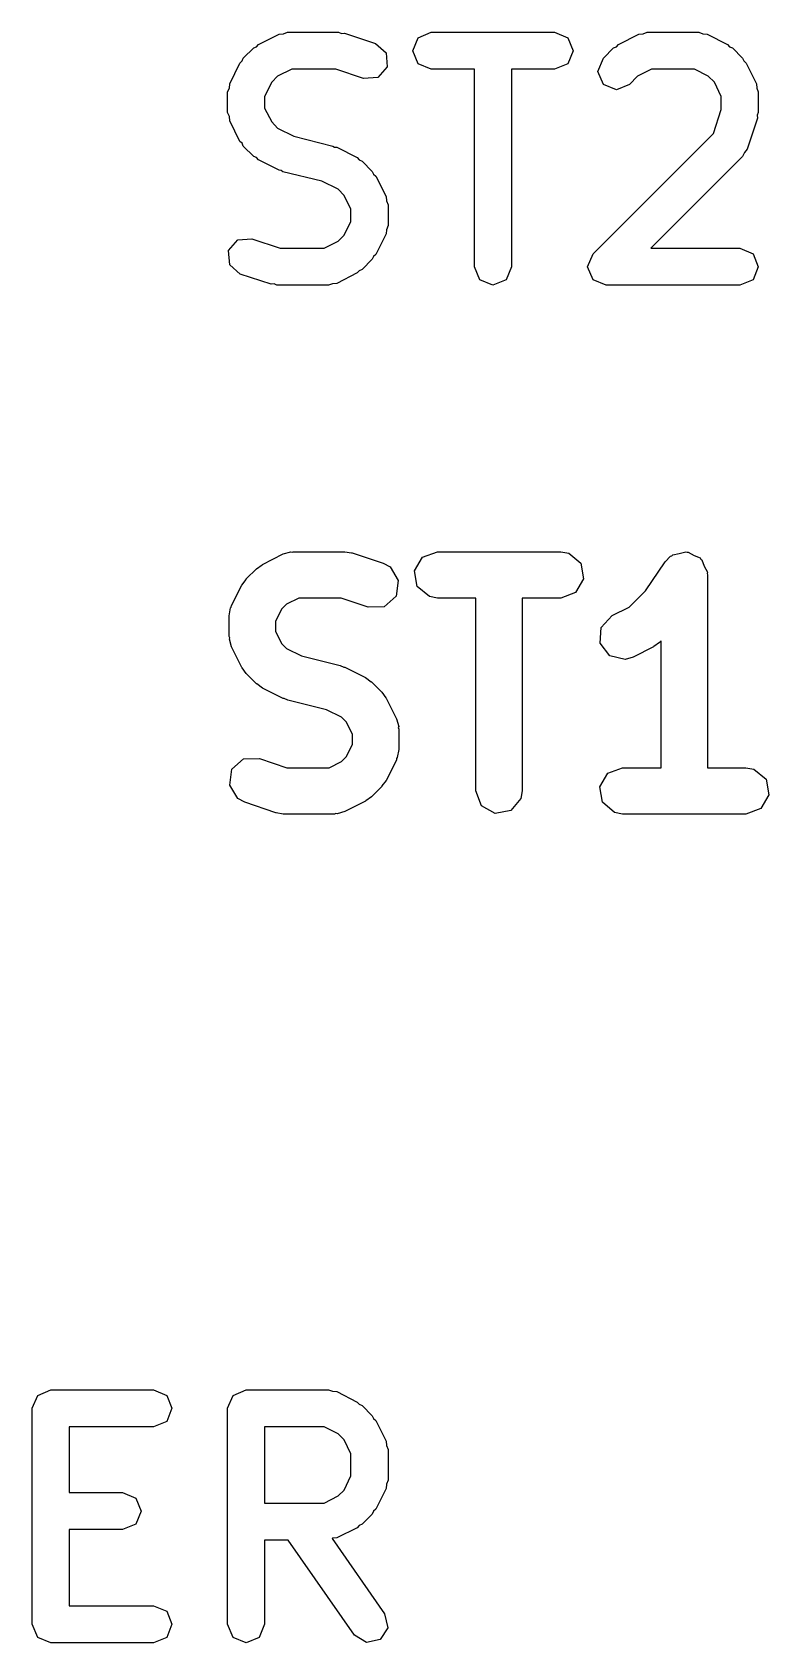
# Model space of a CAD drawing. Extents: x 72 to 186, y -144 to -85.
# Drawn here: x 172.52 to 174.91, y -143.07 to -137.85 of the extents above; entities that cross this region are included whole.
import ezdxf

# ---------------------------------------------------------------- set-up
doc = ezdxf.new("R2010")
doc.units = 0
doc.layers.add('BLACK', color=7, linetype='CONTINUOUS')

msp = doc.modelspace()

# ---------------------------------------------------------------- linework, layer by layer
at = {"layer": 'BLACK', "linetype": 'CONTINUOUS'}
for p, q in [((173.252, -137.888), (173.319, -137.854)), ((173.319, -137.854), (173.333, -137.853)), ((173.333, -137.853), (173.346, -137.848)), ((173.346, -137.848), (173.512, -137.848)), ((173.512, -137.848), (173.521, -137.852)), ((173.521, -137.852), (173.531, -137.851)), ((173.531, -137.851), (173.631, -137.885)), ((173.77, -137.866), (173.812, -137.848)), ((173.812, -137.848), (174.212, -137.848)), ((174.212, -137.848), (174.255, -137.866)), ((174.419, -137.888), (174.485, -137.854)), ((174.485, -137.854), (174.499, -137.853)), ((174.499, -137.853), (174.512, -137.848)), ((174.512, -137.848), (174.679, -137.848)), ((174.679, -137.848), (174.692, -137.853)), ((174.692, -137.853), (174.706, -137.854)), ((174.706, -137.854), (174.772, -137.888)), ((173.203, -137.932), (173.237, -137.899)), ((173.237, -137.899), (173.246, -137.895)), ((173.246, -137.895), (173.252, -137.888)), ((173.631, -137.885), (173.666, -137.915)), ((173.752, -137.908), (173.77, -137.866)), ((173.77, -137.951), (173.752, -137.908)), ((174.255, -137.866), (174.272, -137.908)), ((174.272, -137.908), (174.255, -137.951)), ((174.37, -137.932), (174.403, -137.899)), ((174.403, -137.899), (174.412, -137.895)), ((174.412, -137.895), (174.419, -137.888)), ((174.772, -137.888), (174.779, -137.895)), ((174.779, -137.895), (174.788, -137.899)), ((174.788, -137.899), (174.821, -137.932)), ((173.159, -138.015), (173.192, -137.948)), ((173.192, -137.948), (173.199, -137.941)), ((173.199, -137.941), (173.203, -137.932)), ((173.669, -137.96), (173.639, -137.995)), ((173.666, -137.915), (173.669, -137.96)), ((173.812, -137.968), (173.77, -137.951)), ((174.255, -137.951), (174.212, -137.968)), ((174.352, -137.975), (174.37, -137.932)), ((174.821, -137.932), (174.825, -137.941)), ((174.825, -137.941), (174.833, -137.948)), ((174.833, -137.948), (174.866, -138.015)), ((173.158, -138.029), (173.159, -138.015)), ((173.295, -138.01), (173.272, -138.056)), ((173.314, -137.991), (173.295, -138.01)), ((173.36, -137.968), (173.314, -137.991)), ((173.503, -137.968), (173.36, -137.968)), ((173.593, -137.998), (173.503, -137.968)), ((173.639, -137.995), (173.593, -137.998)), ((173.952, -137.968), (173.812, -137.968)), ((173.952, -138.608), (173.952, -137.968)), ((174.212, -137.968), (174.072, -137.968)), ((174.072, -137.968), (174.072, -138.608)), ((174.37, -138.017), (174.352, -137.975)), ((174.481, -137.991), (174.455, -138.017)), ((174.526, -137.968), (174.481, -137.991)), ((174.665, -137.968), (174.526, -137.968)), ((174.71, -137.991), (174.665, -137.968)), ((174.73, -138.01), (174.71, -137.991)), ((174.752, -138.056), (174.73, -138.01)), ((174.866, -138.015), (174.867, -138.029)), ((173.152, -138.041), (173.158, -138.029)), ((173.152, -138.108), (173.152, -138.041)), ((173.272, -138.056), (173.272, -138.094)), ((174.412, -138.035), (174.37, -138.017)), ((174.455, -138.017), (174.412, -138.035)), ((174.752, -138.098), (174.752, -138.056)), ((174.867, -138.029), (174.872, -138.041)), ((174.872, -138.041), (174.872, -138.108)), ((173.158, -138.121), (173.152, -138.108)), ((173.159, -138.135), (173.158, -138.121)), ((173.272, -138.094), (173.295, -138.139)), ((174.727, -138.176), (174.752, -138.098)), ((174.872, -138.108), (174.868, -138.117)), ((174.868, -138.117), (174.869, -138.127)), ((173.192, -138.202), (173.159, -138.135)), ((173.295, -138.139), (173.314, -138.159)), ((173.314, -138.159), (173.367, -138.185)), ((174.869, -138.127), (174.836, -138.227)), ((173.199, -138.208), (173.192, -138.202)), ((173.203, -138.217), (173.199, -138.208)), ((173.237, -138.251), (173.203, -138.217)), ((173.367, -138.185), (173.493, -138.217)), ((173.493, -138.217), (173.499, -138.221)), ((173.499, -138.221), (173.506, -138.221)), ((173.506, -138.221), (173.572, -138.254)), ((174.337, -138.566), (174.727, -138.176)), ((173.246, -138.254), (173.237, -138.251)), ((173.252, -138.262), (173.246, -138.254)), ((173.319, -138.295), (173.252, -138.262)), ((173.572, -138.254), (173.579, -138.262)), ((173.579, -138.262), (173.588, -138.266)), ((173.588, -138.266), (173.621, -138.299)), ((174.821, -138.251), (174.524, -138.548)), ((174.827, -138.238), (174.821, -138.251)), ((174.836, -138.227), (174.827, -138.238)), ((173.326, -138.296), (173.319, -138.295)), ((173.331, -138.3), (173.326, -138.296)), ((173.458, -138.331), (173.331, -138.3)), ((173.621, -138.299), (173.625, -138.308)), ((173.625, -138.308), (173.633, -138.315)), ((173.633, -138.315), (173.666, -138.381)), ((173.51, -138.357), (173.458, -138.331)), ((173.53, -138.377), (173.51, -138.357)), ((173.552, -138.422), (173.53, -138.377)), ((173.666, -138.381), (173.667, -138.395)), ((173.552, -138.461), (173.552, -138.422)), ((173.667, -138.395), (173.672, -138.408)), ((173.672, -138.408), (173.672, -138.475)), ((173.53, -138.506), (173.552, -138.461)), ((173.672, -138.475), (173.667, -138.488)), ((173.155, -138.556), (173.185, -138.521)), ((173.185, -138.521), (173.231, -138.518)), ((173.231, -138.518), (173.322, -138.548)), ((173.465, -138.548), (173.51, -138.525)), ((173.51, -138.525), (173.53, -138.506)), ((173.666, -138.502), (173.633, -138.568)), ((173.667, -138.488), (173.666, -138.502)), ((173.159, -138.602), (173.155, -138.556)), ((173.322, -138.548), (173.465, -138.548)), ((173.621, -138.584), (173.588, -138.617)), ((173.625, -138.575), (173.621, -138.584)), ((173.633, -138.568), (173.625, -138.575)), ((174.319, -138.608), (174.337, -138.566)), ((174.524, -138.548), (174.812, -138.548)), ((174.812, -138.548), (174.855, -138.566)), ((174.855, -138.566), (174.872, -138.608)), ((173.193, -138.632), (173.159, -138.602)), ((173.293, -138.665), (173.193, -138.632)), ((173.572, -138.628), (173.506, -138.662)), ((173.579, -138.621), (173.572, -138.628)), ((173.588, -138.617), (173.579, -138.621)), ((173.97, -138.651), (173.952, -138.608)), ((174.072, -138.608), (174.055, -138.651)), ((174.337, -138.651), (174.319, -138.608)), ((174.872, -138.608), (174.855, -138.651)), ((173.303, -138.664), (173.293, -138.665)), ((173.312, -138.668), (173.303, -138.664)), ((173.479, -138.668), (173.312, -138.668)), ((173.492, -138.663), (173.479, -138.668)), ((173.506, -138.662), (173.492, -138.663)), ((174.012, -138.668), (173.97, -138.651)), ((174.055, -138.651), (174.012, -138.668)), ((174.379, -138.668), (174.337, -138.651)), ((174.812, -138.668), (174.379, -138.668)), ((174.855, -138.651), (174.812, -138.668)), ((173.246, -139.587), (173.264, -139.574)), ((173.264, -139.574), (173.265, -139.573)), ((173.265, -139.573), (173.332, -139.539)), ((173.332, -139.539), (173.357, -139.532)), ((173.357, -139.532), (173.361, -139.533)), ((173.361, -139.533), (173.365, -139.532)), ((173.365, -139.532), (173.532, -139.532)), ((173.532, -139.532), (173.554, -139.535)), ((173.554, -139.535), (173.556, -139.535)), ((173.556, -139.535), (173.656, -139.569)), ((173.656, -139.569), (173.679, -139.581)), ((173.679, -139.581), (173.705, -139.625)), ((173.758, -139.594), (173.784, -139.549)), ((173.784, -139.549), (173.832, -139.532)), ((173.832, -139.532), (174.232, -139.532)), ((174.232, -139.532), (174.258, -139.536)), ((174.258, -139.536), (174.297, -139.569)), ((174.297, -139.569), (174.306, -139.62)), ((174.507, -139.659), (174.57, -139.565)), ((174.57, -139.565), (174.588, -139.546)), ((174.588, -139.546), (174.592, -139.545)), ((174.592, -139.545), (174.595, -139.542)), ((174.595, -139.542), (174.616, -139.538)), ((174.616, -139.538), (174.637, -139.532)), ((174.637, -139.532), (174.641, -139.533)), ((174.641, -139.533), (174.645, -139.533)), ((174.645, -139.533), (174.664, -139.544)), ((174.664, -139.544), (174.684, -139.552)), ((174.684, -139.552), (174.686, -139.556)), ((174.686, -139.556), (174.689, -139.558)), ((174.689, -139.558), (174.697, -139.579)), ((174.697, -139.579), (174.707, -139.598)), ((173.198, -139.64), (173.212, -139.622)), ((173.212, -139.62), (173.246, -139.587)), ((173.212, -139.622), (173.212, -139.62)), ((173.705, -139.625), (173.698, -139.676)), ((173.767, -139.644), (173.758, -139.594)), ((174.306, -139.62), (174.28, -139.664)), ((174.707, -139.598), (174.706, -139.602)), ((174.706, -139.602), (174.707, -139.607)), ((174.707, -139.607), (174.707, -140.232)), ((173.165, -139.706), (173.198, -139.64)), ((173.383, -139.682), (173.343, -139.702)), ((173.52, -139.682), (173.383, -139.682)), ((173.608, -139.711), (173.52, -139.682)), ((173.698, -139.676), (173.66, -139.71)), ((173.806, -139.677), (173.767, -139.644)), ((173.832, -139.682), (173.806, -139.677)), ((173.957, -139.682), (173.832, -139.682)), ((173.957, -140.307), (173.957, -139.682)), ((174.232, -139.682), (174.107, -139.682)), ((174.107, -139.682), (174.107, -140.307)), ((174.28, -139.664), (174.232, -139.682)), ((174.454, -139.712), (174.507, -139.659)), ((173.157, -139.74), (173.162, -139.714)), ((173.162, -139.714), (173.164, -139.711)), ((173.164, -139.711), (173.165, -139.706)), ((173.327, -139.718), (173.307, -139.758)), ((173.343, -139.702), (173.327, -139.718)), ((173.66, -139.71), (173.608, -139.711)), ((174.363, -139.777), (174.398, -139.739)), ((174.398, -139.739), (174.454, -139.712)), ((173.157, -139.807), (173.157, -139.74)), ((173.307, -139.758), (173.307, -139.789)), ((173.307, -139.789), (173.327, -139.829)), ((174.36, -139.828), (174.363, -139.777)), ((173.159, -139.811), (173.157, -139.807)), ((173.158, -139.815), (173.159, -139.811)), ((173.165, -139.84), (173.158, -139.815)), ((173.198, -139.907), (173.165, -139.84)), ((173.327, -139.829), (173.343, -139.845)), ((174.391, -139.869), (174.36, -139.828)), ((174.532, -139.84), (174.466, -139.874)), ((174.533, -139.839), (174.532, -139.84)), ((174.552, -139.826), (174.533, -139.839)), ((174.557, -139.821), (174.552, -139.826)), ((174.557, -140.232), (174.557, -139.821)), ((173.343, -139.845), (173.392, -139.869)), ((173.392, -139.869), (173.517, -139.9)), ((174.441, -139.881), (174.391, -139.869)), ((174.466, -139.874), (174.441, -139.881)), ((173.199, -139.908), (173.198, -139.907)), ((173.212, -139.926), (173.199, -139.908)), ((173.246, -139.96), (173.212, -139.926)), ((173.517, -139.9), (173.529, -139.906)), ((173.529, -139.906), (173.532, -139.906)), ((173.532, -139.906), (173.599, -139.939)), ((173.599, -139.939), (173.617, -139.953)), ((173.247, -139.96), (173.246, -139.96)), ((173.265, -139.974), (173.247, -139.96)), ((173.332, -140.007), (173.265, -139.974)), ((173.617, -139.953), (173.618, -139.953)), ((173.618, -139.953), (173.652, -139.987)), ((173.652, -139.987), (173.665, -140.005)), ((173.335, -140.007), (173.332, -140.007)), ((173.347, -140.013), (173.335, -140.007)), ((173.473, -140.044), (173.347, -140.013)), ((173.521, -140.068), (173.473, -140.044)), ((173.665, -140.005), (173.666, -140.006)), ((173.666, -140.006), (173.699, -140.073)), ((173.537, -140.084), (173.521, -140.068)), ((173.557, -140.124), (173.537, -140.084)), ((173.699, -140.073), (173.707, -140.098)), ((173.707, -140.098), (173.705, -140.102)), ((173.705, -140.102), (173.707, -140.107)), ((173.537, -140.195), (173.557, -140.155)), ((173.557, -140.155), (173.557, -140.124)), ((173.707, -140.107), (173.707, -140.173)), ((173.166, -140.237), (173.204, -140.203)), ((173.204, -140.203), (173.256, -140.202)), ((173.256, -140.202), (173.344, -140.232)), ((173.521, -140.212), (173.537, -140.195)), ((173.699, -140.207), (173.666, -140.273)), ((173.7, -140.202), (173.699, -140.207)), ((173.702, -140.199), (173.7, -140.202)), ((173.707, -140.173), (173.702, -140.199)), ((173.159, -140.288), (173.166, -140.237)), ((173.344, -140.232), (173.481, -140.232)), ((173.481, -140.232), (173.521, -140.212)), ((174.358, -140.294), (174.384, -140.249)), ((174.384, -140.249), (174.432, -140.232)), ((174.432, -140.232), (174.557, -140.232)), ((174.707, -140.232), (174.832, -140.232)), ((174.832, -140.232), (174.858, -140.236)), ((174.858, -140.236), (174.897, -140.269)), ((173.185, -140.332), (173.159, -140.288)), ((173.652, -140.293), (173.618, -140.326)), ((173.666, -140.273), (173.652, -140.291)), ((173.652, -140.291), (173.652, -140.293)), ((173.975, -140.355), (173.957, -140.307)), ((174.107, -140.307), (174.102, -140.332)), ((174.367, -140.344), (174.358, -140.294)), ((174.897, -140.269), (174.906, -140.32)), ((173.208, -140.344), (173.185, -140.332)), ((173.308, -140.378), (173.208, -140.344)), ((173.599, -140.34), (173.532, -140.374)), ((173.6, -140.339), (173.599, -140.34)), ((173.618, -140.326), (173.6, -140.339)), ((174.019, -140.38), (173.975, -140.355)), ((174.102, -140.332), (174.07, -140.371)), ((174.406, -140.377), (174.367, -140.344)), ((174.88, -140.364), (174.832, -140.382)), ((174.906, -140.32), (174.88, -140.364)), ((173.31, -140.378), (173.308, -140.378)), ((173.332, -140.382), (173.31, -140.378)), ((173.499, -140.382), (173.332, -140.382)), ((173.503, -140.38), (173.499, -140.382)), ((173.507, -140.381), (173.503, -140.38)), ((173.532, -140.374), (173.507, -140.381)), ((174.07, -140.371), (174.019, -140.38)), ((174.432, -140.382), (174.406, -140.377)), ((174.832, -140.382), (174.432, -140.382)), ((172.519, -142.308), (172.537, -142.266)), ((172.537, -142.266), (172.579, -142.248)), ((172.579, -142.248), (172.912, -142.248)), ((172.912, -142.248), (172.955, -142.266)), ((172.955, -142.266), (172.972, -142.308)), ((173.152, -142.308), (173.17, -142.266)), ((173.17, -142.266), (173.212, -142.248)), ((173.212, -142.248), (173.479, -142.248)), ((173.479, -142.248), (173.492, -142.253)), ((173.492, -142.253), (173.506, -142.254)), ((173.506, -142.254), (173.572, -142.288)), ((173.572, -142.288), (173.579, -142.295)), ((173.579, -142.295), (173.588, -142.299)), ((172.519, -143.008), (172.519, -142.308)), ((172.972, -142.308), (172.955, -142.351)), ((173.152, -143.008), (173.152, -142.308)), ((173.588, -142.299), (173.621, -142.332)), ((173.621, -142.332), (173.625, -142.341)), ((173.625, -142.341), (173.633, -142.348)), ((173.633, -142.348), (173.666, -142.415)), ((172.912, -142.368), (172.639, -142.368)), ((172.639, -142.368), (172.639, -142.581)), ((172.955, -142.351), (172.912, -142.368)), ((173.465, -142.368), (173.272, -142.368)), ((173.272, -142.368), (173.272, -142.615)), ((173.51, -142.391), (173.465, -142.368)), ((173.53, -142.41), (173.51, -142.391)), ((173.552, -142.456), (173.53, -142.41)), ((173.666, -142.415), (173.667, -142.429)), ((173.667, -142.429), (173.672, -142.441)), ((173.672, -142.441), (173.672, -142.541)), ((173.552, -142.527), (173.552, -142.456)), ((173.53, -142.573), (173.552, -142.527)), ((173.667, -142.554), (173.666, -142.568)), ((173.672, -142.541), (173.667, -142.554)), ((172.639, -142.581), (172.812, -142.581)), ((172.812, -142.581), (172.855, -142.599)), ((172.855, -142.599), (172.872, -142.641)), ((173.465, -142.615), (173.51, -142.592)), ((173.51, -142.592), (173.53, -142.573)), ((173.666, -142.568), (173.633, -142.635)), ((172.872, -142.641), (172.855, -142.684)), ((173.272, -142.615), (173.465, -142.615)), ((173.621, -142.651), (173.588, -142.684)), ((173.625, -142.641), (173.621, -142.651)), ((173.633, -142.635), (173.625, -142.641)), ((172.812, -142.701), (172.639, -142.701)), ((172.639, -142.701), (172.639, -142.948)), ((172.855, -142.684), (172.812, -142.701)), ((173.572, -142.695), (173.506, -142.728)), ((173.579, -142.688), (173.572, -142.695)), ((173.588, -142.684), (173.579, -142.688)), ((173.348, -142.735), (173.272, -142.735)), ((173.272, -142.735), (173.272, -143.008)), ((173.563, -143.043), (173.348, -142.735)), ((173.492, -142.729), (173.491, -142.73)), ((173.491, -142.73), (173.661, -142.974)), ((173.506, -142.728), (173.492, -142.729)), ((172.639, -142.948), (172.912, -142.948)), ((172.912, -142.948), (172.955, -142.966)), ((172.955, -142.966), (172.972, -143.008)), ((173.661, -142.974), (173.671, -143.019)), ((172.537, -143.051), (172.519, -143.008)), ((172.519, -143.008), (172.519, -143.008)), ((172.972, -143.008), (172.955, -143.051)), ((173.17, -143.051), (173.152, -143.008)), ((173.272, -143.008), (173.255, -143.051)), ((173.671, -143.019), (173.647, -143.057)), ((172.579, -143.068), (172.537, -143.051)), ((172.912, -143.068), (172.579, -143.068)), ((172.955, -143.051), (172.912, -143.068)), ((173.212, -143.068), (173.17, -143.051)), ((173.255, -143.051), (173.212, -143.068)), ((173.602, -143.067), (173.563, -143.043)), ((173.647, -143.057), (173.602, -143.067))]:
    msp.add_line(p, q, dxfattribs=at)

doc.saveas('drawing.dxf')
